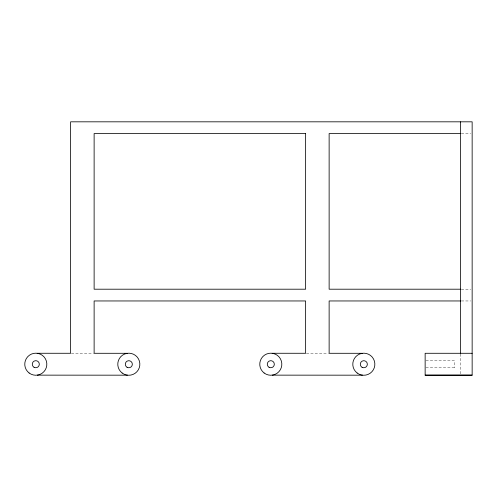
<?xml version="1.0" encoding="UTF-8"?>
<svg xmlns="http://www.w3.org/2000/svg" width="497" height="497" viewBox="0 0 497 497"><rect width="100%" height="100%" fill="white"/><g stroke="black" fill="none" stroke-linecap="round" stroke-linejoin="round"><path stroke-width="0.37" stroke-dasharray="2.48 1.86" d="M461.328 133.575L470.684 133.575M461.328 289.204L470.684 289.204M461.328 300.958L470.684 300.958M306.388 353.28L328.374 353.286M71.382 353.28L93.368 353.286M425.923 360.685L454.525 360.704L454.525 367.755M425.923 367.737L454.525 367.737M460.402 353.994L460.402 374.378"/><path stroke-width="0.75" d="M460.551 133.575L329.132 133.575L329.132 289.204L460.551 289.204M460.551 300.958L329.132 300.958L329.132 353.292L362.313 353.305M272.17 353.268L305.63 353.28L305.63 300.958L94.126 300.958L94.126 353.292L127.313 353.305M472.15 353.292L425.146 353.286L425.146 375.179L472.15 375.179L472.15 121.821L70.624 121.821L70.624 353.28L37.169 353.268M272.306 375.142L362.45 375.179M425.146 375.16L472.15 375.142M37.306 375.142L127.449 375.179M460.402 121.821L460.402 353.305M305.63 133.575L94.126 133.575L94.126 289.204L305.63 289.204L305.63 133.575M362.058 367.283A3.522 3.522 0 0 0 367.345 364.233A3.522 3.522 0 0 0 362.058 361.176A3.522 3.522 0 0 0 362.058 367.283M264.137 373.005A11.033 11.033 0 0 0 281.743 365.581A11.033 11.033 0 0 0 266.516 354.05A11.033 11.033 0 0 0 264.137 373.005M269.039 367.264A3.522 3.522 0 0 0 274.325 364.214A3.522 3.522 0 0 0 269.039 361.157A3.522 3.522 0 0 0 269.039 367.264M357.163 373.023A11.033 11.033 0 0 0 374.769 365.599A11.033 11.033 0 0 0 359.536 354.063A11.033 11.033 0 0 0 357.163 373.023M29.137 373.005A11.033 11.033 0 0 0 46.743 365.581A11.033 11.033 0 0 0 31.51 354.05A11.033 11.033 0 0 0 29.137 373.005M122.156 373.023A11.033 11.033 0 0 0 139.763 365.599A11.033 11.033 0 0 0 124.536 354.063A11.033 11.033 0 0 0 122.156 373.023M127.058 367.283A3.522 3.522 0 0 0 132.345 364.233A3.522 3.522 0 0 0 127.058 361.176A3.522 3.522 0 0 0 127.058 367.283M34.032 367.264A3.522 3.522 0 0 0 39.319 364.214A3.522 3.522 0 0 0 34.032 361.157A3.522 3.522 0 0 0 34.032 367.264"/></g></svg>
